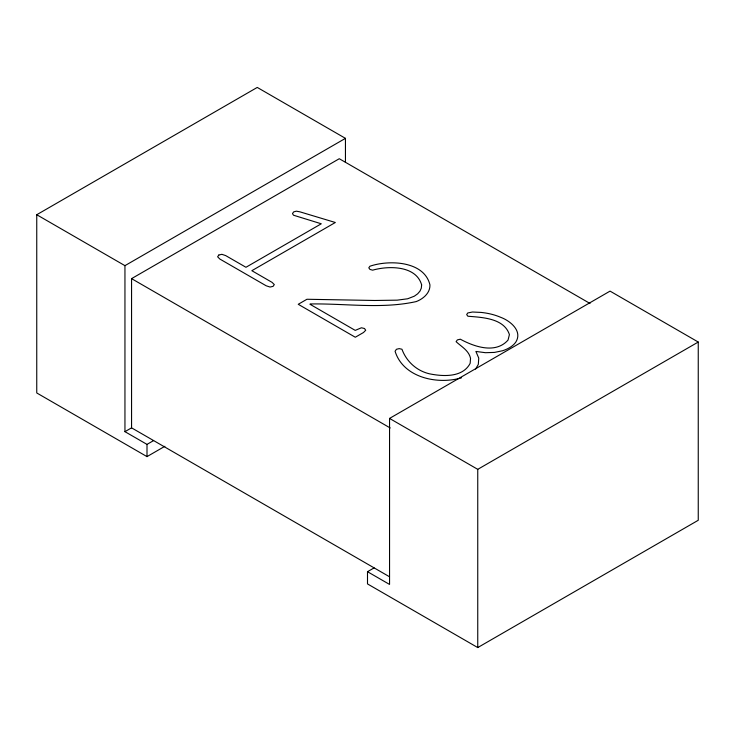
<?xml version="1.0" encoding="UTF-8"?>
<svg xmlns="http://www.w3.org/2000/svg" width="735" height="735" viewBox="0 0 735 735"><rect width="100%" height="100%" fill="white"/><g stroke="black" fill="none" stroke-linecap="round" stroke-linejoin="round"><path stroke-width="1.1" d="M475.591 369.071L478.32 364.404L478.751 358.092L475.894 351.44L485.458 352.699L494.453 352.414L502.464 350.77A29.464 17.006 0 0 0 515.915 341.931C522.659 330.833 510.099 320.745 500.618 317.29A45.643 26.35 0 0 0 480.956 312.412L472.458 312.017L467.745 312.972L466.661 314.58L467.883 316.225C482.298 317.437 504.054 318.145 509.419 334.6L508.032 340.094C495.509 354.215 474.231 346.736 460.33 339.202L457.345 339.919L456.113 341.683C461.479 346.718 468.792 350.457 470.538 358.294L470.17 363.31C462.738 377.689 443.049 376.577 429.442 373.803C416.671 370.835 406.354 361.399 401.962 349.244L399.188 348.62L396.413 349.29L395.081 351.275C403.267 377.716 437.582 384.929 461.525 377.808M164.879 446.292L147 456.619L36.75 392.959L36.75 214.73L257.25 87.428L345.45 138.355L345.45 162.389M36.75 214.73L124.95 265.657L345.45 138.355M389.458 576.736L131.565 427.844L131.565 278.638L339.276 158.723L590.003 303.472M124.95 265.657L124.95 431.665L131.565 427.844M124.95 431.665L147 444.39L153.615 440.577M367.5 571.701L389.55 584.426L389.55 418.417L610.05 291.115L698.25 342.041L698.25 520.27L477.75 647.572L367.5 583.921L367.5 571.701L374.115 567.879M389.55 418.417L477.75 469.343L698.25 342.041M131.565 278.638L390.221 427.972M477.75 469.343L477.75 647.572M147 444.39L147 456.619M421.642 284.895L421.293 288.184L419.961 291.161L417.636 293.825L414.338 296.177L407.659 298.777L397.185 300.156L374.841 300.477L306.945 299.264L298.235 304.29L355.299 337.236L363.522 332.496L365.699 330.263L364.505 328.517L361.418 327.782L355.225 330.382L309.904 304.207L310.317 303.968C345.478 303.344 381.722 309.251 416.276 301.57C423.231 298.833 430.241 293.044 429.938 284.895C424.288 260.907 388.944 259.666 369.916 266.235L368.795 267.816L369.99 269.442L372.663 270.168C388.65 265.592 416.148 265.473 421.642 284.895M218.819 255.036L217.624 256.781L219.802 259.014L266.189 285.786L270.048 287.045L273.071 286.356L274.302 284.592L272.088 282.378L251.848 270.691L335.344 222.494L299.852 211.818L296.334 211.175L293.669 211.9L292.475 213.609L293.522 215.226L321.287 223.789L245.949 267.283L225.709 255.605L221.878 254.319L218.819 255.036"/></g></svg>
